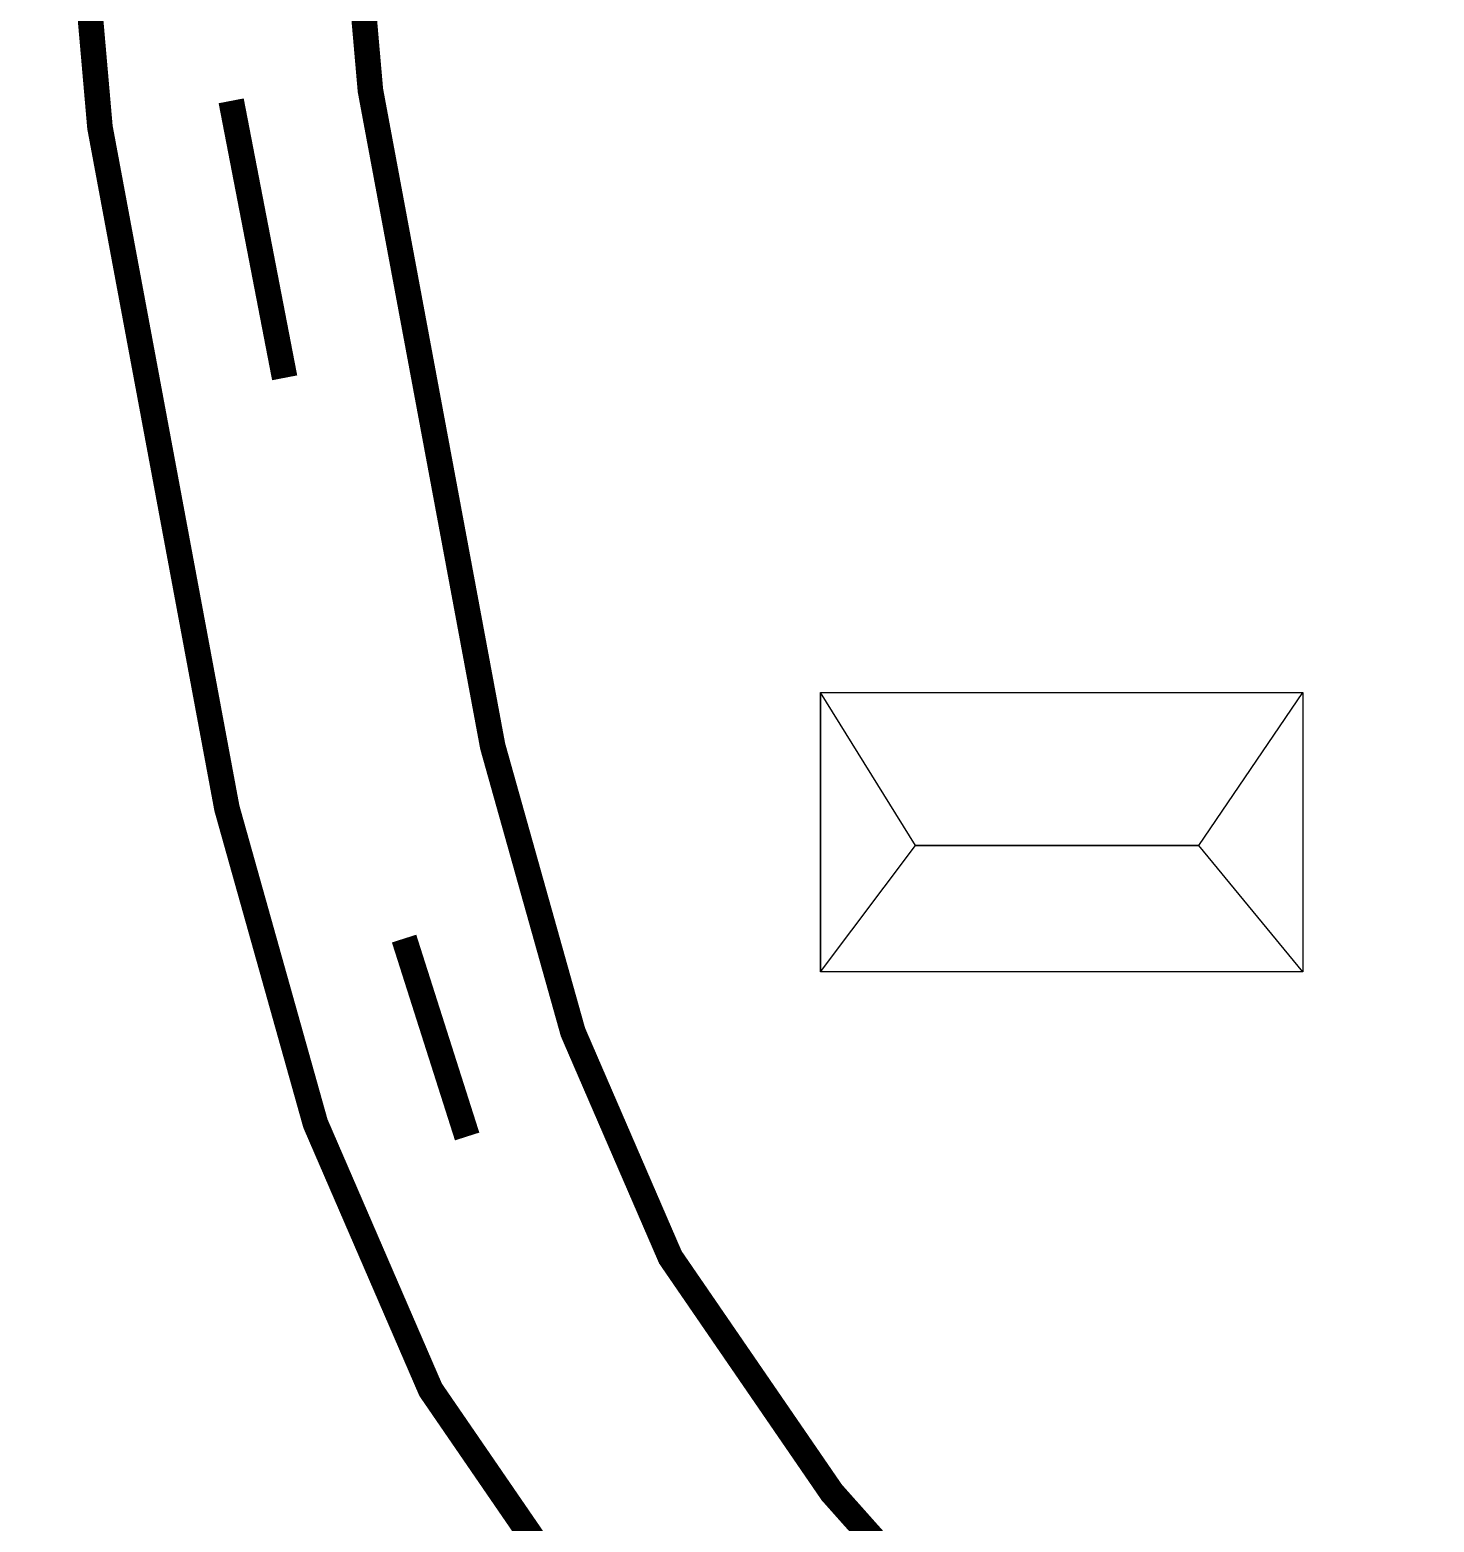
# Model space of a CAD drawing. Header units: inches. Extents: x -885 to 26362, y -28010 to 990.
# Drawn here: x 4275.23 to 4281.7, y -2358.67 to -2351.8 of the extents above; entities that cross this region are included whole.
import ezdxf

# ---------------------------------------------------------------- set-up
doc = ezdxf.new("R2010")
doc.units = ezdxf.units.IN
doc.header["$MEASUREMENT"] = 0
doc.layers.add('Text', color=7, linetype='Continuous')

msp = doc.modelspace()

# ---------------------------------------------------------------- linework, layer by layer
at = {"layer": 'Text', "const_width": 0.117725}
for points in [[(4277.926535, -2337.137025), (4277.763739, -2338.889798), (4277.600942, -2340.838557), (4277.125752, -2344.225773), (4276.813358, -2347.302371), (4276.553764, -2349.264072), (4276.800159, -2352.078124), (4277.363347, -2355.099255), (4277.732939, -2356.415684), (4278.18173, -2357.452927), (4278.925314, -2358.536392), (4281.54766, -2361.481717), (4284.020408, -2364.467718)], [(4276.66267, -2337.166394), (4276.512849, -2338.779461), (4276.352498, -2340.69895), (4275.878866, -2344.075063), (4275.565976, -2347.156543), (4275.290781, -2349.236136), (4275.554527, -2352.248352), (4276.139175, -2355.384601), (4276.546837, -2356.836629), (4277.077549, -2358.063208), (4277.934777, -2359.312262), (4280.59484, -2362.29995), (4283.073965, -2365.293651)], [(4276.158794, -2352.126196), (4276.405188, -2353.401949)], [(4276.955177, -2355.984886), (4277.245571, -2356.896402)]]:
    msp.add_lwpolyline(points, dxfattribs=at)
at = {"layer": 'Text'}
msp.add_lwpolyline([(4278.873786, -2354.85087), (4281.093804, -2354.85087), (4281.093804, -2356.137315), (4278.873786, -2356.137315)], close=True, dxfattribs=at)
msp.add_lwpolyline([(4280.616079, -2355.555911), (4281.093804, -2354.85087), (4281.093804, -2356.137315), (4280.616079, -2355.555911), (4279.310483, -2355.555911), (4278.873786, -2354.85087), (4278.873786, -2356.137315), (4279.310483, -2355.555911)], dxfattribs=at)
at = {"layer": 'Text', "color": 6}
msp.add_lwpolyline([(4279.310483, -2355.555911), (4280.616079, -2355.555911)], dxfattribs=at)

doc.saveas('drawing.dxf')
